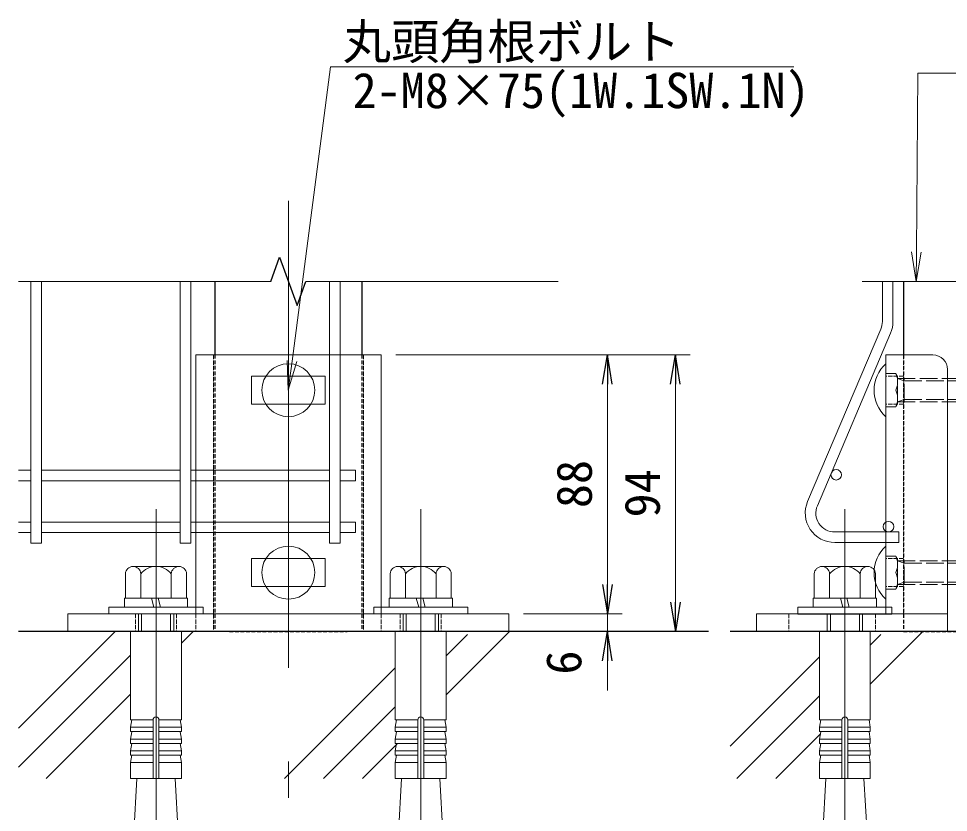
# Model space of a CAD drawing. Units: millimetres, scale not verified, with parts at other scales. Extents: x -3536 to 4864, y -2970 to 2970.
# Drawn here: x 2637 to 3902, y -970 to 109 of the extents above; entities that cross this region are included whole.
import ezdxf
from ezdxf.enums import TextEntityAlignment as Align

# ---------------------------------------------------------------- set-up
doc = ezdxf.new("R2010")
doc.units = ezdxf.units.MM
doc.header["$LTSCALE"] = 20
for name, pattern in [('DASHED', [7.5, 6, -1.5]), ('USER1', [50.8, 31.75, -6.35, 6.35, -6.35]), ('USER3', [0.375, 0.25, -0.125])]:
    doc.linetypes.add(name, pattern=pattern)
for name, color, linetype, lineweight in [('0-1_D-BMK', 2, 'USER1', 13), ('0-2_D-STR1', 1, 'Continuous', 25), ('0-3_D-STR3', 3, 'Continuous', 13), ('0-4_D-STR-TXT', 7, 'Continuous', 13), ('0-5_D-STR2', 7, 'Continuous', 13), ('0-6_D-STR-DIM', 7, 'Continuous', 13), ('0-7_0', 7, 'Continuous', 25), ('0-9_D-DCR-HCH', 7, 'Continuous', 13), ('0-A_D-BGD', 7, 'Continuous', 25)]:
    doc.layers.add(name, color=color, linetype=linetype, lineweight=lineweight)
doc.styles.add('ＭＳ ゴシック', font='')
doc.styles.get('ＭＳ ゴシック').set_extended_font_data('MS Gothic')

# ---------------------------------------------------------------- blocks, each defined once
blk = doc.blocks.new('JIS 丸頭角根ボルト(1W.1SW.1N)')
at = {"layer": '0-3_D-STR3'}
for p, q in [((91676.64, 43342.43), (91676.64, 43702.43)), ((92956.64, 43682.43), (92956.64, 43362.43)), ((92988.64, 43682.43), (92956.64, 43682.43)), ((92988.64, 43672.43), (92988.64, 43372.43)), ((92988.64, 43672.43), (93104.64, 43672.43)), ((93118.64, 43637.99), (93118.64, 43407.09)), ((92916.64, 43602.43), (93160.64, 43602.43)), ((92916.64, 43586.43), (93160.64, 43586.43)), ((92988.64, 43597.43), (93104.64, 43597.43)), ((93160.64, 43442.54), (93160.64, 43602.54)), ((93160.64, 43602.54), (93176.64, 43586.54)), ((93176.64, 43458.54), (93176.64, 43586.54)), ((92916.64, 43458.52), (93160.64, 43458.52)), ((92916.64, 43442.43), (93160.64, 43442.43)), ((92988.64, 43447.43), (93104.64, 43447.43)), ((93160.64, 43442.54), (93176.64, 43458.54)), ((92988.64, 43372.43), (93104.64, 43372.43))]:
    blk.add_line(p, q, dxfattribs=at)
at = {"layer": '0-3_D-STR3', "linetype": 'DASHED'}
for p, q in [((91676.64, 43635.43), (91744.64, 43635.43)), ((91744.64, 43635.43), (91756.64, 43614.65)), ((91756.64, 43430.22), (91756.64, 43614.65)), ((91756.64, 43602.43), (92916.64, 43602.43)), ((91756.64, 43602.43), (91800.64, 43586.43)), ((91800.64, 43442.43), (91800.64, 43602.43)), ((91800.64, 43586.43), (92916.64, 43586.43)), ((91756.64, 43442.43), (91800.64, 43458.43)), ((91756.64, 43442.43), (92916.64, 43442.43)), ((91800.64, 43458.43), (92916.64, 43458.52)), ((91676.64, 43409.43), (91744.64, 43409.43)), ((91744.64, 43409.43), (91756.64, 43430.22))]:
    blk.add_line(p, q, dxfattribs=at)
at = {"layer": '0-3_D-STR3'}
blk.add_lwpolyline([(92956.64, 43682.43), (92956.64, 43362.43), (92916.64, 43362.43), (92916.64, 43682.43)], close=True, dxfattribs=at)
blk.add_lwpolyline([(92988.64, 43682.43), (92988.64, 43362.43), (92956.64, 43362.43)], dxfattribs=at)
for centre, radius, start, end in [((91839.14, 43522.43), 242.5, 132.07502, 227.92498), ((93061.75, 43634.93), 56.97, 318.83491, 41.16509), ((92910.74, 43522.43), 207.89, 338.85295, 21.14705), ((93061.7, 43409.93), 57.01, 318.86505, 41.13495)]:
    blk.add_arc(centre, radius, start, end, dxfattribs=at)
at = {"layer": '0-3_D-STR3', "linetype": 'DASHED'}
for centre, radius, start, end in [((91616.61, 43578.93), 139.94, 336.18668, 23.81332), ((91617.66, 43465.93), 138.98, 336.0128, 23.9872)]:
    blk.add_arc(centre, radius, start, end, dxfattribs=at)
blk = doc.blocks.new('BREAK')
at = {"layer": '0-7_0'}
for p, q in [((704.8, 256.5), (0, 513)), ((-704.8, -256.5), (704.8, 256.5)), ((0, -513), (-704.8, -256.5))]:
    blk.add_line(p, q, dxfattribs=at)
blk = doc.blocks.new('_Open')
at = {"layer": '0-7_0'}
blk.add_line((-20, 3.33), (0, 0), dxfattribs=at)
blk.add_lwpolyline([(-20, -3.33), (0, 0), (-20, 0)], dxfattribs=at)
blk = doc.blocks.new('他穿孔めねじアンカーM12')
at = {"layer": '0-3_D-STR3', "lineweight": 18}
for p, q in [((117493.1, 56681.4), (116246, 56681.4)), ((116389.6, 56681.4), (117349.6, 56681.4)), ((116038.2, 56481.4), (116038.2, 55817.4)), ((116453.9, 55817.4), (116453.9, 56481.4)), ((117285.3, 55817.4), (117285.3, 56481.4)), ((117700.9, 55817.4), (117700.9, 56481.4)), ((117729.6, 55817.4), (116009.6, 55817.4)), ((116009.6, 55817.4), (116009.6, 55577.4)), ((116038.2, 55817.4), (117700.9, 55817.4)), ((116749.6, 55817.4), (116813.9, 55577.4)), ((116989.6, 55577.4), (116925.3, 55817.4)), ((117729.6, 55577.4), (117729.6, 55817.4)), ((115589.6, 55577.4), (115589.6, 55393.4)), ((118149.6, 55577.4), (115589.6, 55577.4)), ((115589.6, 55393.4), (118149.6, 55393.4)), ((116009.6, 55577.4), (117729.6, 55577.4)), ((116389.8, 55393.4), (116389.8, 54913.4)), ((116476.2, 54913.4), (116476.2, 55393.4)), ((117263.4, 54913.4), (117263.4, 55393.4)), ((117349.8, 54913.4), (117349.8, 55393.4)), ((118149.6, 55393.4), (118149.6, 55577.4)), ((116177.6, 54913.4), (116177.6, 52510.4)), ((117561.6, 54913.4), (117561.6, 52510.4)), ((116789.6, 52510.4), (116177.6, 52510.4)), ((116177.6, 52310.4), (116212.3, 52507.3)), ((116789.6, 52510.4), (116789.6, 50913.4)), ((116949.6, 52510.4), (117561.6, 52510.4)), ((116949.6, 52510.4), (116949.6, 50913.4)), ((117561.6, 52310.4), (117526.8, 52507.3)), ((116177.6, 52310.4), (116789.6, 52310.4)), ((116177.6, 52310.4), (116177.6, 52190.4)), ((116177.6, 52190.4), (116789.6, 52190.4)), ((116177.6, 51990.4), (116212.3, 52187.3)), ((117561.6, 52310.4), (116949.6, 52310.4)), ((117561.6, 52190.4), (116949.6, 52190.4)), ((117561.6, 51990.4), (117526.8, 52187.3)), ((117561.6, 52310.4), (117561.6, 52190.4)), ((116177.6, 51990.4), (116789.6, 51990.4)), ((116177.6, 51990.4), (116177.6, 51870.4)), ((116177.6, 51870.4), (116789.6, 51870.4)), ((116177.6, 51670.4), (116212.3, 51867.3)), ((117561.6, 51990.4), (116949.6, 51990.4)), ((117561.6, 51870.4), (116949.6, 51870.4)), ((117561.6, 51670.4), (117526.8, 51867.3)), ((117561.6, 51990.4), (117561.6, 51870.4)), ((116177.6, 51670.4), (116789.6, 51670.4)), ((116177.6, 51670.4), (116177.6, 51550.4)), ((117561.6, 51670.4), (116949.6, 51670.4)), ((117561.6, 51670.4), (117561.6, 51550.4)), ((116177.6, 51353.4), (116212.3, 51550.4)), ((116177.6, 51550.4), (116789.6, 51550.4)), ((116177.6, 51353.4), (116789.6, 51353.4)), ((116177.6, 51353.4), (116177.6, 50913.4)), ((117561.6, 51550.4), (116949.6, 51550.4)), ((117561.6, 51353.4), (116949.6, 51353.4)), ((117561.6, 51353.4), (117526.8, 51550.4)), ((117561.6, 51353.4), (117561.6, 50913.4)), ((116177.6, 50913.4), (117561.6, 50913.4)), ((116350, 50913.4), (116263.3, 49385.4)), ((117389.1, 50913.4), (117475.9, 49385.4)), ((117475.9, 49385.4), (116263.3, 49385.4))]:
    blk.add_line(p, q, dxfattribs=at)
at = {"layer": '0-3_D-STR3'}
blk.add_line((116177.6, 54913.4), (117561.6, 54913.4), dxfattribs=at)
at = {"layer": '0-3_D-STR3', "lineweight": 18}
for centre, radius, start, end in [((116246, 56473.4), 208, 2.20423, 177.79577), ((116869.6, 56149.4), 532, 38.61324, 141.38676), ((117493.1, 56473.4), 208, 2.20423, 177.79577), ((116869.6, 52510.4), 80, 0, 180)]:
    blk.add_arc(centre, radius, start, end, dxfattribs=at)
blk = doc.blocks.new('後付B-PL詳細図\u3000正面')
at = {"layer": '0-3_D-STR3', "linetype": 'DASHED'}
for p, q in [((174339.9, 62433.4), (174339.9, 54913.4)), ((178419.9, 62433.4), (178419.9, 54913.4)), ((172219.9, 55393.4), (172219.9, 54913.4)), ((173339.9, 55393.4), (173339.9, 54913.4)), ((173859.9, 55393.4), (173859.9, 54913.4)), ((178899.9, 55393.4), (178899.9, 54913.4)), ((179419.9, 55393.4), (179419.9, 54913.4)), ((180539.9, 55393.4), (180539.9, 54913.4))]:
    blk.add_line(p, q, dxfattribs=at)
at = {"layer": '0-3_D-STR3'}
for p, q in [((178899.9, 62433.4), (178899.9, 55393.4)), ((177379.3, 61853.4), (175379, 61853.4)), ((175379, 61853.4), (175379, 61093.4)), ((177379, 61853.4), (177379, 61093.4)), ((177379, 61093.4), (175379.3, 61093.4)), ((177379.3, 56893.4), (175379, 56893.4)), ((175379, 56893.4), (175379, 56133.4)), ((177379, 56893.4), (177379, 56133.4)), ((177379, 56133.4), (175379.3, 56133.4)), ((170380.1, 55393.4), (182380.1, 55393.4)), ((182380.1, 55393.4), (182380.1, 54913.4))]:
    blk.add_line(p, q, dxfattribs=at)
for points in [[(178899.9, 62433.4), (173859.9, 62433.4), (173859.9, 55393.4)], [(170380.1, 55393.4), (170380.1, 54913.4), (182380.1, 54913.4)]]:
    blk.add_lwpolyline(points, dxfattribs=at)
blk = doc.blocks.new('後付B-PL\u3000詳細図\u3000側面図')
at = {"layer": '0-3_D-STR3'}
for p, q in [((193912.4, 62433.4), (192632.4, 62433.4)), ((192632.4, 62433.4), (192632.4, 55393.4)), ((194312.4, 54913.4), (194312.4, 62033.4)), ((194312.4, 55393.4), (189112.4, 55393.4)), ((189112.4, 55393.4), (189112.4, 54913.4)), ((194312.4, 54913.4), (189112.4, 54913.4))]:
    blk.add_line(p, q, dxfattribs=at)
at = {"layer": '0-3_D-STR3', "linetype": 'DASHED'}
for p, q in [((193112.4, 62433.4), (193112.4, 55393.4)), ((193112.4, 61853.4), (192632.4, 61853.4)), ((193112.4, 61093.4), (192632.4, 61093.4)), ((193112.4, 56893.4), (192632.4, 56893.4)), ((193112.4, 56133.4), (192632.4, 56133.4)), ((189992.4, 55393.4), (189992.4, 54913.4)), ((192352.4, 55393.4), (192352.4, 54913.4))]:
    blk.add_line(p, q, dxfattribs=at)
at = {"layer": '0-3_D-STR3'}
blk.add_arc((193912.4, 62033.4), 400, 0, 90, dxfattribs=at)

msp = doc.modelspace()

# ---------------------------------------------------------------- linework, layer by layer
at = {"layer": '0-1_D-BMK'}
for p, q in [((3004.24, -139.07), (3004.24, -950.81)), ((2824.24, -558.1), (2824.24, -1050.11)), ((3184.24, -558.1), (3184.24, -1050.11)), ((3760.85, -558.1), (3760.85, -1050.11))]:
    msp.add_line(p, q, dxfattribs=at)
at = {"layer": '0-2_D-STR1'}
for p, q in [((2904.23, -248.63), (2904.23, -348.5)), ((3104.23, -248.63), (3104.23, -348.5)), ((3840.85, -248.63), (3840.85, -348.49))]:
    msp.add_line(p, q, dxfattribs=at)
at = {"layer": '0-2_D-STR1', "linetype": 'USER3'}
for p, q in [((2904.23, -348.49), (2904.23, -724.5)), ((3104.23, -348.49), (3104.23, -724.5)), ((3840.85, -348.49), (3840.85, -724.5)), ((2924.23, -724.5), (3084.23, -724.5)), ((3840.85, -724.5), (4040.85, -724.5))]:
    msp.add_line(p, q, dxfattribs=at)
at = {"layer": '0-3_D-STR3', "lineweight": 25}
msp.add_line((3697.08, -700.5), (3825.08, -700.5), dxfattribs=at)
at = {"layer": '0-3_D-STR3'}
msp.add_line((3726.48, -724.5), (3795.68, -724.5), dxfattribs=at)
for centre in [(3004.22, -396.51), (3004.24, -644.5)]:
    msp.add_circle(centre, 36, dxfattribs=at)
at = {"layer": '0-4_D-STR-TXT'}
msp.add_line((3865.07, -208.68), (3858.08, -248.63), dxfattribs=at)
msp.add_lwpolyline([(3851.74, -208.57), (3858.08, -248.63), (3858.41, -208.63), (3860.39, 34.64), (4477.51, 34.64), (4484.71, 34.64)], dxfattribs=at)
at = {"layer": '0-5_D-STR2'}
for p, q in [((2654.19, -248.63), (2654.19, -604.5)), ((2668.59, -248.63), (2668.59, -604.5)), ((2857.27, -248.63), (2857.27, -604.5)), ((2871.67, -248.63), (2871.67, -604.5)), ((3060.35, -248.63), (3060.35, -604.5)), ((3074.75, -248.63), (3074.75, -604.5)), ((3812.05, -303.35), (3812.05, -248.63)), ((3826.45, -303.35), (3826.45, -248.63)), ((3710.42, -547.96), (3810.01, -313.35)), ((3723.68, -553.58), (3823.27, -318.98)), ((2654.19, -505.2), (2637.33, -505.2)), ((2857.27, -505.2), (2668.59, -505.2)), ((3060.35, -505.2), (2871.67, -505.2)), ((3095.55, -505.2), (3074.75, -505.2)), ((3095.55, -505.2), (3095.55, -519.6)), ((2654.19, -519.6), (2637.33, -519.6)), ((2857.27, -519.6), (2668.59, -519.6)), ((3060.35, -519.6), (2871.67, -519.6)), ((3095.55, -519.6), (3074.75, -519.6)), ((2654.19, -575.7), (2637.33, -575.7)), ((2857.27, -575.7), (2668.59, -575.7)), ((3060.35, -575.7), (2871.67, -575.7)), ((3095.55, -575.7), (3074.75, -575.7)), ((3095.55, -575.7), (3095.55, -590.1)), ((2654.19, -590.1), (2637.33, -590.1)), ((2857.27, -590.1), (2668.59, -590.1)), ((3060.35, -590.1), (2871.67, -590.1)), ((3095.55, -590.1), (3074.75, -590.1)), ((3834.45, -589.19), (3747.25, -589.19)), ((3834.45, -589.19), (3834.45, -603.59)), ((2668.59, -604.5), (2654.19, -604.5)), ((2871.67, -604.5), (2857.27, -604.5)), ((3074.75, -604.5), (3060.35, -604.5)), ((3834.45, -603.59), (3747.25, -603.59))]:
    msp.add_line(p, q, dxfattribs=at)
for centre in [(3749.37, -511.48), (3820.45, -581.99)]:
    msp.add_circle(centre, 7.2, dxfattribs=at)
for centre, radius, start, end in [((3786.45, -303.35), 25.6, 337, 0), ((3786.45, -303.35), 40, 337, 0), ((3747.25, -563.59), 40, 157, 270), ((3747.25, -563.59), 25.6, 157, 270)]:
    msp.add_arc(centre, radius, start, end, dxfattribs=at)
at = {"layer": '0-6_D-STR-DIM'}
for p, q in [((3150.23, -348.5), (3458.1, -348.5)), ((3150.23, -348.5), (3550.63, -348.5)), ((3015.94, -357.69), (3004.18, -396.5)), ((3438.1, -388.5), (3438.1, -660.5)), ((3530.63, -388.5), (3530.63, -684.5)), ((3438.1, -660.5), (3438.1, -620.5)), ((3324.23, -700.5), (3458.1, -700.5)), ((3324.23, -700.5), (3458.1, -700.5)), ((3438.1, -700.5), (3438.1, -724.5)), ((3324.23, -724.5), (3458.1, -724.5)), ((3324.23, -724.5), (3550.63, -724.5)), ((3438.1, -764.5), (3438.1, -804.5))]:
    msp.add_line(p, q, dxfattribs=at)
msp.add_lwpolyline([(3002.72, -355.97), (3004.18, -396.5), (3009.33, -356.83), (3061.31, 43.05), (3415.01, 43.05), (3691.84, 43.05)], dxfattribs=at)
at = {"layer": '0-9_D-DCR-HCH'}
for p, q in [((2637.33, -248.63), (2980.29, -248.63)), ((3371.13, -248.63), (3028.17, -248.63)), ((3916.91, -248.63), (3784.59, -248.63)), ((2637.33, -855.79), (2768.63, -724.5)), ((2858.8, -740.39), (2874.69, -724.5)), ((3218.81, -810.71), (3305.02, -724.5)), ((3218.81, -757.68), (3247.91, -728.58)), ((3795.46, -796.18), (3867.14, -724.5)), ((3795.46, -743.15), (3810.03, -728.58)), ((2637.33, -908.83), (2789.6, -756.56)), ((3605, -880.58), (3726.26, -759.31)), ((2998.96, -924.5), (3149.61, -773.85)), ((3184.21, -792.28), (3184.22, -792.27)), ((2674.69, -924.5), (2789.6, -809.59)), ((3614.11, -924.5), (3726.26, -812.35)), ((3051.99, -924.5), (3149.61, -826.88)), ((3667.14, -924.5), (3727.39, -864.25)), ((3105.02, -924.5), (3152.87, -876.65))]:
    msp.add_line(p, q, dxfattribs=at)
at = {"layer": '0-A_D-BGD'}
for p, q in [((3575.68, -724.5), (2637.33, -724.5)), ((4484.36, -724.5), (3605, -724.5))]:
    msp.add_line(p, q, dxfattribs=at)

# ---------------------------------------------------------------- block references
at = {"layer": '0-6_D-STR-DIM'}
for name, p, xscale, yscale in [('後付B-PL詳細図\u3000正面', (-5814.78, -3470.17), 0.05, 0.05), ('後付B-PL\u3000詳細図\u3000側面図', (-5814.78, -3470.17), 0.05, 0.05), ('JIS 丸頭角根ボルト(1W.1SW.1N)', (-14518.81, -9101.13), 0.2000036, 0.2000036), ('JIS 丸頭角根ボルト(1W.1SW.1N)', (-14518.81, -9349.14), 0.2000036, 0.2000036), ('他穿孔めねじアンカーM12', (-3019.24, -3470.17), 0.05, 0.05), ('他穿孔めねじアンカーM12', (-2659.24, -3470.17), 0.05, 0.05), ('他穿孔めねじアンカーM12', (-2082.4, -3470.17), 0.05, 0.05)]:
    msp.add_blockref(name, p, dxfattribs=dict(at, xscale=xscale, yscale=yscale))
at = {"layer": '0-6_D-STR-DIM', "xscale": 2, "yscale": 2}
for p, rotation in [((3438.1, -348.5), 90), ((3530.63, -348.5), 90), ((3438.1, -700.5), 270), ((3438.1, -700.5), 270), ((3530.63, -724.5), 270), ((3438.1, -724.5), 90)]:
    msp.add_blockref('_Open', p, dxfattribs=dict(at, rotation=rotation))
at = {"layer": '0-9_D-DCR-HCH', "xscale": 0.04666667, "yscale": 0.04666667, "rotation": 270}
msp.add_blockref('BREAK', (3004.23, -248.63), dxfattribs=at)

# ---------------------------------------------------------------- texts
at = {"layer": '0-4_D-STR-TXT', "style": 'ＭＳ ゴシック'}
for s, p in [('丸頭角根ボルト', (3078.23, 38.88)), ('2-M8×75(1W.1SW.1N)', (3091.57, -27.52))]:
    msp.add_text(s, height=48.09, dxfattribs=at).set_placement(p, align=Align.BOTTOM_LEFT)
at = {"layer": '0-6_D-STR-DIM', "style": 'ＭＳ ゴシック'}
for s, p in [('88', (3431.35, -556.75)), ('94', (3523.88, -569.5)), ('6', (3417.11, -783.12))]:
    msp.add_text(s, height=48.09, rotation=90, dxfattribs=at).set_placement(p, align=Align.BOTTOM_LEFT)

doc.saveas('drawing.dxf')
